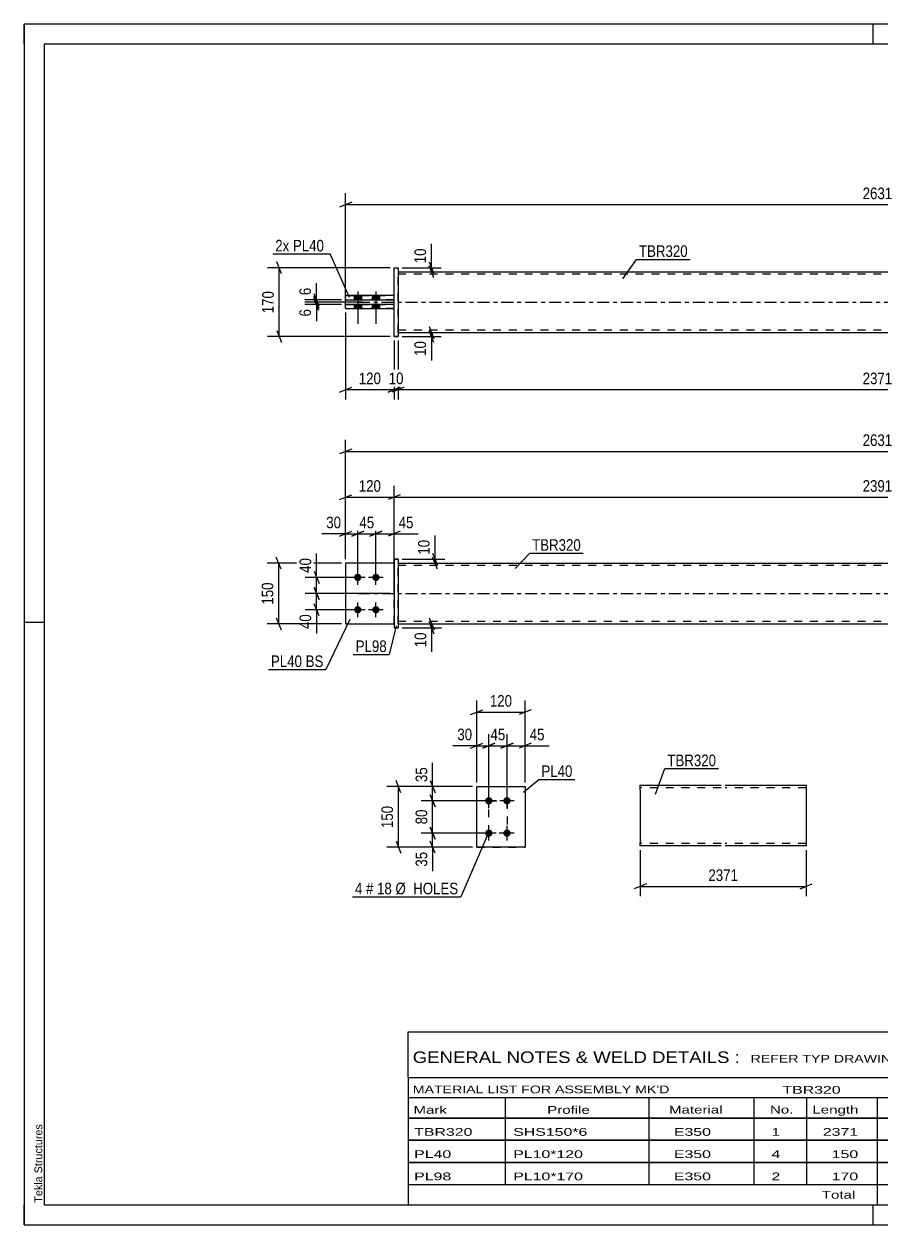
# Model space of a CAD drawing. Header units: millimetres. Extents: x 0 to 420, y 0 to 297.
# Drawn here: x 0 to 212, y 0 to 297 of the extents above; entities that cross this region are included whole.
import ezdxf

# ---------------------------------------------------------------- set-up
doc = ezdxf.new("R2010")
doc.units = ezdxf.units.MM
doc.linetypes.add('DXK_LINE_DOT2', pattern=[3.9198, 1.9599, -1.9599])
doc.linetypes.add('DXK_LINE_DOT3', pattern=[5.9187, 2.979, -0.9799, 0.9799, -0.9799])
doc.styles.add('Arial', font='ARIAL.TTF', dxfattribs={"height": 0.2})
doc.styles.add('Arial Narrow', font='ARIALN.TTF', dxfattribs={"height": 0.2})

# ---------------------------------------------------------------- blocks, each defined once
blk = doc.blocks.new('Unknown-580582459-1163')
at = {"color": 5, "linetype": 'Continuous'}
for p, q in [((420, 297), (0, 297)), ((0, 297), (0, 0)), ((0, 292), (0, 297)), ((210, 292), (210, 297)), ((415, 292), (5, 292)), ((5, 292), (5, 5)), ((5, 149), (0, 149)), ((0, 0), (0, 5)), ((5, 5), (415, 5)), ((210, 0), (210, 5)), ((0, 0), (420, 0))]:
    blk.add_line(p, q, dxfattribs=at)
at = {"color": 174, "linetype": 'Continuous', "style": 'Arial'}
blk.add_text('Tekla Structures', height=1.9102, rotation=90, dxfattribs=at).set_placement((4.5, 5.5))
blk = doc.blocks.new('Part-580582459-1804 - 1792')
at = {"color": 2, "linetype": 'Continuous'}
for p, q in [((91.54, 163.65), (79.54, 163.65)), ((79.54, 163.65), (79.54, 148.65)), ((79.54, 148.65), (91.54, 148.65))]:
    blk.add_line(p, q, dxfattribs=at)
at = {"color": 7, "linetype": 'DXK_LINE_DOT2'}
blk.add_line((91.54, 148.65), (91.54, 163.65), dxfattribs=at)
blk = doc.blocks.new('Part-580582459-1809 - 1792')
at = {"color": 7, "linetype": 'DXK_LINE_DOT2'}
for p, q in [((91.54, 163.65), (79.54, 163.65)), ((79.54, 163.65), (79.54, 148.65)), ((91.54, 148.65), (91.54, 163.65)), ((79.54, 148.65), (91.54, 148.65))]:
    blk.add_line(p, q, dxfattribs=at)
blk = doc.blocks.new('Part-580582459-1814 - 1792')
at = {"color": 2, "linetype": 'Continuous'}
for p, q in [((92.54, 164.65), (91.54, 164.65)), ((91.54, 164.65), (91.54, 147.65)), ((92.54, 164.65), (92.54, 164.65)), ((92.54, 164.65), (92.54, 147.65)), ((91.54, 147.65), (92.54, 147.65))]:
    blk.add_line(p, q, dxfattribs=at)
at = {"color": 7, "linetype": 'DXK_LINE_DOT2'}
for p, q in [((91.54, 164.65), (92.54, 164.65)), ((92.54, 147.65), (91.54, 147.65))]:
    blk.add_line(p, q, dxfattribs=at)
blk = doc.blocks.new('Part-580582459-1824 - 1792')
at = {"color": 2, "linetype": 'Continuous'}
for p, q in [((92.54, 163.65), (329.63, 163.65)), ((92.54, 148.65), (329.63, 148.65))]:
    blk.add_line(p, q, dxfattribs=at)
at = {"color": 7, "linetype": 'DXK_LINE_DOT2'}
for p, q in [((92.54, 148.65), (92.54, 163.65)), ((329.63, 148.65), (329.63, 163.65)), ((329.63, 163.05), (92.54, 163.05)), ((329.63, 149.25), (92.54, 149.25))]:
    blk.add_line(p, q, dxfattribs=at)
at = {"color": 7, "linetype": 'DXK_LINE_DOT3'}
blk.add_line((82.54, 156.15), (339.63, 156.15), dxfattribs=at)
blk = doc.blocks.new('Bolt-580582459-1831 - 1792')
at = {"linetype": 'Continuous'}
for points in [[(82.54, 159.25, -1), (82.54, 161.05, -1)], [(87.04, 159.25, -1), (87.04, 161.05, -1)], [(82.54, 151.25, -1), (82.54, 153.05, -1)], [(87.04, 151.25, -1), (87.04, 153.05, -1)]]:
    blk.add_hatch(color=1, dxfattribs=at).paths.add_polyline_path(points)
at = {"color": 1, "linetype": 'Continuous'}
for p, q in [((82.54, 158.35), (82.54, 161.95)), ((87.04, 158.35), (87.04, 161.95)), ((84.34, 160.15), (80.74, 160.15)), ((88.84, 160.15), (85.24, 160.15)), ((84.34, 152.15), (80.74, 152.15)), ((82.54, 150.35), (82.54, 153.95)), ((88.84, 152.15), (85.24, 152.15)), ((87.04, 150.35), (87.04, 153.95))]:
    blk.add_line(p, q, dxfattribs=at)
blk = doc.blocks.new('Part-580582459-2124 - 2115')
at = {"color": 2, "linetype": 'Continuous'}
for p, q in [((92.54, 235.71), (329.63, 235.71)), ((92.54, 220.71), (329.63, 220.71))]:
    blk.add_line(p, q, dxfattribs=at)
at = {"color": 7, "linetype": 'DXK_LINE_DOT2'}
for p, q in [((92.54, 220.71), (92.54, 235.71)), ((329.63, 235.11), (92.54, 235.11)), ((329.63, 235.71), (329.63, 220.71)), ((329.63, 221.31), (92.54, 221.31))]:
    blk.add_line(p, q, dxfattribs=at)
at = {"color": 7, "linetype": 'DXK_LINE_DOT3'}
blk.add_line((82.54, 228.21), (339.63, 228.21), dxfattribs=at)
blk = doc.blocks.new('Bolt-580582459-2118 - 2115')
at = {"linetype": 'Continuous'}
for points in [[(81.64, 228.83), (83.44, 228.83), (83.44, 229.83), (81.64, 229.83)], [(81.64, 228.83), (83.44, 228.83), (83.44, 229.83), (81.64, 229.83)], [(86.14, 228.83), (87.94, 228.83), (87.94, 229.83), (86.14, 229.83)], [(86.14, 228.83), (87.94, 228.83), (87.94, 229.83), (86.14, 229.83)], [(81.64, 226.62), (83.44, 226.62), (83.44, 227.62), (81.64, 227.62)], [(81.64, 226.62), (83.44, 226.62), (83.44, 227.62), (81.64, 227.62)], [(86.14, 226.62), (87.94, 226.62), (87.94, 227.62), (86.14, 227.62)], [(86.14, 226.62), (87.94, 226.62), (87.94, 227.62), (86.14, 227.62)]]:
    blk.add_hatch(color=1, dxfattribs=at).paths.add_polyline_path(points)
at = {"color": 1, "linetype": 'Continuous'}
for p, q in [((81.64, 229.83), (81.64, 228.83)), ((81.64, 229.83), (81.64, 228.83)), ((82.54, 230.83), (82.54, 222.83)), ((82.54, 230.83), (82.54, 222.83)), ((83.44, 229.83), (83.44, 228.83)), ((83.44, 229.83), (83.44, 228.83)), ((86.14, 229.83), (86.14, 228.83)), ((86.14, 229.83), (86.14, 228.83)), ((87.04, 230.83), (87.04, 222.83)), ((87.04, 230.83), (87.04, 222.83)), ((87.94, 229.83), (87.94, 228.83)), ((87.94, 229.83), (87.94, 228.83)), ((81.64, 227.62), (81.64, 226.62)), ((81.64, 227.62), (81.64, 226.62)), ((83.44, 227.62), (83.44, 226.62)), ((83.44, 227.62), (83.44, 226.62)), ((86.14, 227.62), (86.14, 226.62)), ((86.14, 227.62), (86.14, 226.62)), ((87.94, 227.62), (87.94, 226.62)), ((87.94, 227.62), (87.94, 226.62))]:
    blk.add_line(p, q, dxfattribs=at)
blk = doc.blocks.new('Part-580582459-2135 - 2115')
at = {"color": 2, "linetype": 'Continuous'}
for p, q in [((91.54, 229.83), (79.54, 229.83)), ((79.54, 228.83), (79.54, 229.83)), ((79.54, 228.83), (91.54, 228.83)), ((79.54, 228.83), (79.54, 228.83))]:
    blk.add_line(p, q, dxfattribs=at)
at = {"color": 7, "linetype": 'DXK_LINE_DOT2'}
for p, q in [((79.54, 229.83), (91.54, 229.83)), ((91.54, 228.83), (79.54, 228.83)), ((91.54, 228.83), (91.54, 229.83))]:
    blk.add_line(p, q, dxfattribs=at)
blk = doc.blocks.new('Part-580582459-2130 - 2115')
at = {"color": 2, "linetype": 'Continuous'}
for p, q in [((91.54, 227.62), (79.54, 227.62)), ((79.54, 226.62), (79.54, 227.62)), ((79.54, 226.62), (91.54, 226.62)), ((79.54, 226.62), (79.54, 226.62))]:
    blk.add_line(p, q, dxfattribs=at)
at = {"color": 7, "linetype": 'DXK_LINE_DOT2'}
for p, q in [((79.54, 227.62), (91.54, 227.62)), ((91.54, 226.62), (79.54, 226.62)), ((91.54, 226.62), (91.54, 227.62))]:
    blk.add_line(p, q, dxfattribs=at)
blk = doc.blocks.new('Part-580582459-2136 - 2115')
at = {"color": 2, "linetype": 'Continuous'}
for p, q in [((91.54, 236.71), (92.54, 236.71)), ((91.54, 219.71), (91.54, 236.71)), ((92.54, 236.71), (92.54, 236.71)), ((92.54, 236.71), (92.54, 219.71)), ((92.54, 219.71), (91.54, 219.71)), ((91.54, 219.71), (91.54, 219.71))]:
    blk.add_line(p, q, dxfattribs=at)
at = {"color": 7, "linetype": 'DXK_LINE_DOT2'}
for p, q in [((91.54, 236.71), (92.54, 236.71)), ((91.54, 219.71), (92.54, 219.71)), ((91.54, 219.71), (91.54, 219.71))]:
    blk.add_line(p, q, dxfattribs=at)
blk = doc.blocks.new('Bolt-580582459-1445 - 1411')
at = {"linetype": 'Continuous'}
for points in [[(114.96, 104.01), (114.77, 104.03), (114.59, 104.08), (114.43, 104.18), (114.29, 104.3), (114.18, 104.46), (114.1, 104.63), (114.06, 104.81), (114.06, 105), (114.1, 105.18), (114.18, 105.36), (114.29, 105.51), (114.43, 105.63), (114.59, 105.73), (114.77, 105.79), (114.96, 105.81), (115.15, 105.79), (115.33, 105.73), (115.49, 105.63), (115.63, 105.51), (115.74, 105.36), (115.82, 105.18), (115.85, 105), (115.85, 104.81), (115.82, 104.63), (115.74, 104.46), (115.63, 104.3), (115.49, 104.18), (115.33, 104.08), (115.15, 104.03)], [(119.46, 104.01), (119.27, 104.03), (119.09, 104.08), (118.93, 104.18), (118.79, 104.3), (118.68, 104.46), (118.6, 104.63), (118.56, 104.81), (118.56, 105), (118.6, 105.18), (118.68, 105.36), (118.79, 105.51), (118.93, 105.63), (119.09, 105.73), (119.27, 105.79), (119.46, 105.81), (119.65, 105.79), (119.83, 105.73), (119.99, 105.63), (120.13, 105.51), (120.24, 105.36), (120.32, 105.18), (120.35, 105), (120.35, 104.81), (120.32, 104.63), (120.24, 104.46), (120.13, 104.3), (119.99, 104.18), (119.83, 104.08), (119.65, 104.03)], [(114.96, 96.01), (114.77, 96.03), (114.59, 96.08), (114.43, 96.18), (114.29, 96.3), (114.18, 96.46), (114.1, 96.63), (114.06, 96.81), (114.06, 97), (114.1, 97.18), (114.18, 97.36), (114.29, 97.51), (114.43, 97.63), (114.59, 97.73), (114.77, 97.79), (114.96, 97.81), (115.15, 97.79), (115.33, 97.73), (115.49, 97.63), (115.63, 97.51), (115.74, 97.36), (115.82, 97.18), (115.85, 97), (115.85, 96.81), (115.82, 96.63), (115.74, 96.46), (115.63, 96.3), (115.49, 96.18), (115.33, 96.08), (115.15, 96.03)], [(119.46, 96.01), (119.27, 96.03), (119.09, 96.08), (118.93, 96.18), (118.79, 96.3), (118.68, 96.46), (118.6, 96.63), (118.56, 96.81), (118.56, 97), (118.6, 97.18), (118.68, 97.36), (118.79, 97.51), (118.93, 97.63), (119.09, 97.73), (119.27, 97.79), (119.46, 97.81), (119.65, 97.79), (119.83, 97.73), (119.99, 97.63), (120.13, 97.51), (120.24, 97.36), (120.32, 97.18), (120.35, 97), (120.35, 96.81), (120.32, 96.63), (120.24, 96.46), (120.13, 96.3), (119.99, 96.18), (119.83, 96.08), (119.65, 96.03)]]:
    blk.add_hatch(color=1, dxfattribs=at).paths.add_polyline_path(points)
at = {"color": 1, "linetype": 'Continuous'}
for p, q in [((116.76, 104.91), (113.16, 104.91)), ((114.96, 103.11), (114.96, 106.71)), ((121.26, 104.91), (117.66, 104.91)), ((119.46, 103.11), (119.46, 106.71)), ((114.96, 95.11), (114.96, 98.71)), ((119.46, 95.11), (119.46, 98.71)), ((116.76, 96.91), (113.16, 96.91)), ((121.26, 96.91), (117.66, 96.91))]:
    blk.add_line(p, q, dxfattribs=at)
blk = doc.blocks.new('Part-580582459-1460 - 1411')
at = {"color": 2, "linetype": 'Continuous'}
for p, q in [((111.96, 108.41), (123.96, 108.41)), ((111.96, 93.41), (111.96, 108.41)), ((123.96, 108.41), (123.96, 108.41)), ((123.96, 108.41), (123.96, 93.41)), ((123.96, 93.41), (111.96, 93.41)), ((111.96, 93.41), (111.96, 93.41))]:
    blk.add_line(p, q, dxfattribs=at)
at = {"color": 7, "linetype": 'DXK_LINE_DOT2'}
for p, q in [((111.96, 108.41), (123.96, 108.41)), ((111.96, 93.41), (123.96, 93.41)), ((111.96, 93.41), (111.96, 93.41))]:
    blk.add_line(p, q, dxfattribs=at)
blk = doc.blocks.new('Part-580582459-1274 - 1255')
at = {"color": 2, "linetype": 'Continuous'}
for p, q in [((152.43, 107.53), (152.43, 108.73)), ((152.43, 108.73), (172.43, 108.73)), ((152.43, 107.53), (152.43, 94.47)), ((173.43, 108.73), (193.43, 108.73)), ((193.43, 108.73), (193.43, 108.64)), ((193.43, 108.64), (193.43, 107.53)), ((193.43, 107.53), (193.43, 93.73)), ((152.43, 93.82), (152.43, 94.47)), ((152.43, 93.73), (152.43, 93.82)), ((172.43, 93.73), (152.43, 93.73)), ((193.43, 93.73), (173.43, 93.73))]:
    blk.add_line(p, q, dxfattribs=at)
at = {"color": 7, "linetype": 'DXK_LINE_DOT2'}
for p, q in [((172.43, 108.13), (152.43, 108.13)), ((193.43, 108.13), (173.43, 108.13)), ((193.43, 108.38), (193.43, 107.53)), ((152.43, 94.47), (152.43, 94.08)), ((152.43, 94.33), (152.43, 94.38)), ((172.43, 94.33), (152.43, 94.33)), ((193.43, 94.33), (173.43, 94.33)), ((193.43, 94.38), (193.43, 94.47)), ((193.43, 94.33), (193.43, 94.38)), ((193.43, 94.33), (193.43, 94.38))]:
    blk.add_line(p, q, dxfattribs=at)
blk = doc.blocks.new('Rectangle-580582459-1569 - 1411')
at = {"color": 1, "linetype": 'DXK_LINE_DOT2'}
blk.add_lwpolyline([(114.96, 104.91), (119.46, 104.91), (119.46, 96.91), (114.96, 96.91), (114.96, 104.91)], close=True, dxfattribs=at)
blk = doc.blocks.new('StraightDimension-580582459-2011 - 1792')
at = {"color": 7, "linetype": 'Continuous'}
for p, q in [((87.04, 161.15), (87.04, 173.8)), ((91.54, 164.65), (91.54, 173.8)), ((85.54, 170.35), (88.54, 171.55)), ((87.04, 170.95), (91.54, 170.95)), ((93.04, 171.55), (90.04, 170.35))]:
    blk.add_line(p, q, dxfattribs=at)
at = {"color": 0}
blk.add_wipeout([(96.92, 171.7), (96.92, 175.9), (92.07, 175.9), (92.07, 171.7)], dxfattribs=at)
at = {"color": 7, "linetype": 'Continuous'}
blk.add_line((91.54, 170.95), (97.45, 170.95), dxfattribs=at)
blk.add_line((91.54, 170.95), (97.45, 170.95), dxfattribs=at)
at = {"color": 3, "style": 'Arial Narrow'}
blk.add_text('45', height=2.863, dxfattribs=at).set_placement((92.67, 172.3))
blk = doc.blocks.new('StraightDimension-580582459-1893 - 1792')
at = {"color": 7, "linetype": 'Continuous'}
for p, q in [((79.54, 164.65), (79.54, 194.15)), ((342.63, 164.65), (342.63, 194.15)), ((81.04, 191.9), (78.04, 190.7)), ((79.54, 191.3), (342.63, 191.3)), ((341.13, 190.7), (344.13, 191.9))]:
    blk.add_line(p, q, dxfattribs=at)
at = {"color": 0}
blk.add_wipeout([(215.34, 192.05), (215.34, 196.25), (206.83, 196.25), (206.83, 192.05)], dxfattribs=at)
at = {"color": 3, "style": 'Arial Narrow'}
blk.add_text('2631', height=2.863, dxfattribs=at).set_placement((207.43, 192.65))
blk = doc.blocks.new('StraightDimension-580582459-2057 - 1792')
at = {"color": 7, "linetype": 'Continuous'}
for p, q in [((71.77, 157.65), (72.97, 154.65)), ((90.54, 156.15), (69.52, 156.15)), ((72.37, 152.15), (72.37, 156.15)), ((81.54, 152.15), (69.52, 152.15)), ((72.97, 150.65), (71.77, 153.65))]:
    blk.add_line(p, q, dxfattribs=at)
at = {"color": 0}
blk.add_wipeout([(71.62, 151.62), (67.42, 151.62), (67.42, 146.77), (71.62, 146.77)], dxfattribs=at)
at = {"color": 7, "linetype": 'Continuous'}
blk.add_line((72.37, 152.15), (72.37, 146.24), dxfattribs=at)
blk.add_line((72.37, 152.15), (72.37, 146.24), dxfattribs=at)
at = {"color": 3, "style": 'Arial Narrow'}
blk.add_text('40', height=2.863, rotation=90.0002, dxfattribs=at).set_placement((71.02, 147.37))
blk = doc.blocks.new('StraightDimension-580582459-2028 - 1792')
at = {"color": 7, "linetype": 'Continuous'}
for p, q in [((78.54, 163.65), (60.15, 163.65)), ((63.6, 162.15), (62.4, 165.15)), ((63, 148.65), (63, 163.65)), ((78.54, 148.65), (60.15, 148.65)), ((62.4, 150.15), (63.6, 147.15))]:
    blk.add_line(p, q, dxfattribs=at)
at = {"color": 0}
blk.add_wipeout([(62.25, 159.49), (58.05, 159.49), (58.05, 152.81), (62.25, 152.81)], dxfattribs=at)
at = {"color": 3, "style": 'Arial Narrow'}
blk.add_text('150', height=2.863, rotation=90.0002, dxfattribs=at).set_placement((61.65, 153.41))
blk = doc.blocks.new('StraightDimension-580582459-1966 - 1792')
at = {"color": 7, "linetype": 'Continuous'}
for p, q in [((79.54, 164.65), (79.54, 182.83)), ((91.54, 157.15), (91.54, 182.83)), ((78.04, 179.38), (81.04, 180.58)), ((79.54, 179.98), (91.54, 179.98)), ((93.04, 180.58), (90.04, 179.38))]:
    blk.add_line(p, q, dxfattribs=at)
at = {"color": 0}
blk.add_wipeout([(88.88, 180.73), (88.88, 184.93), (82.2, 184.93), (82.2, 180.73)], dxfattribs=at)
at = {"color": 3, "style": 'Arial Narrow'}
blk.add_text('120', height=2.863, dxfattribs=at).set_placement((82.8, 181.33))
blk = doc.blocks.new('StraightDimension-580582459-1838 - 1792')
at = {"color": 7, "linetype": 'Continuous'}
for p, q in [((93.54, 164.65), (104.07, 164.65)), ((93.54, 163.65), (104.07, 163.65)), ((101.07, 166.15), (102.27, 163.15)), ((102.27, 162.15), (101.07, 165.15)), ((101.67, 163.65), (101.67, 164.65))]:
    blk.add_line(p, q, dxfattribs=at)
at = {"color": 0}
blk.add_wipeout([(100.92, 170.03), (96.72, 170.03), (96.72, 165.17), (100.92, 165.17)], dxfattribs=at)
at = {"color": 7, "linetype": 'Continuous'}
blk.add_line((101.67, 164.65), (101.67, 170.55), dxfattribs=at)
blk.add_line((101.67, 164.65), (101.67, 170.55), dxfattribs=at)
at = {"color": 3, "style": 'Arial Narrow'}
blk.add_text('10', height=2.863, rotation=90.0002, dxfattribs=at).set_placement((100.32, 165.77))
blk = doc.blocks.new('StraightDimension-580582459-1951 - 1792')
at = {"color": 7, "linetype": 'Continuous'}
for p, q in [((91.54, 157.15), (91.54, 182.83)), ((330.63, 164.65), (330.63, 182.83)), ((93.04, 180.58), (90.04, 179.38)), ((91.54, 179.98), (330.63, 179.98)), ((329.13, 179.38), (332.13, 180.58))]:
    blk.add_line(p, q, dxfattribs=at)
at = {"color": 0}
blk.add_wipeout([(215.34, 180.73), (215.34, 184.93), (206.83, 184.93), (206.83, 180.73)], dxfattribs=at)
at = {"color": 3, "style": 'Arial Narrow'}
blk.add_text('2391', height=2.863, dxfattribs=at).set_placement((207.43, 181.33))
blk = doc.blocks.new('StraightDimension-580582459-1982 - 1792')
at = {"color": 7, "linetype": 'Continuous'}
for p, q in [((79.54, 164.65), (79.54, 173.8)), ((82.54, 161.15), (82.54, 173.8)), ((78.04, 170.35), (81.04, 171.55)), ((79.54, 170.95), (82.54, 170.95)), ((84.04, 171.55), (81.04, 170.35))]:
    blk.add_line(p, q, dxfattribs=at)
at = {"color": 0}
blk.add_wipeout([(79.02, 171.7), (79.02, 175.9), (74.16, 175.9), (74.16, 171.7)], dxfattribs=at)
at = {"color": 7, "linetype": 'Continuous'}
blk.add_line((79.54, 170.95), (73.64, 170.95), dxfattribs=at)
blk.add_line((79.54, 170.95), (73.64, 170.95), dxfattribs=at)
at = {"color": 3, "style": 'Arial Narrow'}
blk.add_text('30', height=2.863, dxfattribs=at).set_placement((74.76, 172.3))
blk = doc.blocks.new('StraightDimension-580582459-1998 - 1792')
at = {"color": 7, "linetype": 'Continuous'}
for p, q in [((82.54, 161.15), (82.54, 173.8)), ((87.04, 161.15), (87.04, 173.8)), ((81.04, 170.35), (84.04, 171.55)), ((82.54, 170.95), (87.04, 170.95)), ((88.54, 171.55), (85.54, 170.35))]:
    blk.add_line(p, q, dxfattribs=at)
at = {"color": 0}
blk.add_wipeout([(87.22, 171.7), (87.22, 175.9), (82.36, 175.9), (82.36, 171.7)], dxfattribs=at)
at = {"color": 3, "style": 'Arial Narrow'}
blk.add_text('45', height=2.863, dxfattribs=at).set_placement((82.96, 172.3))
blk = doc.blocks.new('StraightDimension-580582459-2048 - 1792')
at = {"color": 7, "linetype": 'Continuous'}
for p, q in [((71.77, 161.65), (72.97, 158.65)), ((81.54, 160.15), (69.52, 160.15)), ((72.97, 154.65), (71.77, 157.65)), ((72.37, 156.15), (72.37, 160.15)), ((90.54, 156.15), (69.52, 156.15))]:
    blk.add_line(p, q, dxfattribs=at)
at = {"color": 0}
blk.add_wipeout([(71.62, 165.53), (67.42, 165.53), (67.42, 160.67), (71.62, 160.67)], dxfattribs=at)
at = {"color": 7, "linetype": 'Continuous'}
blk.add_line((72.37, 160.15), (72.37, 166.05), dxfattribs=at)
blk.add_line((72.37, 160.15), (72.37, 166.05), dxfattribs=at)
at = {"color": 3, "style": 'Arial Narrow'}
blk.add_text('40', height=2.863, rotation=90.0002, dxfattribs=at).set_placement((71.02, 161.27))
blk = doc.blocks.new('StraightDimension-580582459-2067 - 1792')
at = {"color": 7, "linetype": 'Continuous'}
for p, q in [((93.54, 148.65), (103.22, 148.65)), ((100.22, 150.15), (101.42, 147.15)), ((101.42, 146.15), (100.22, 149.15)), ((100.82, 147.65), (100.82, 148.65)), ((93.54, 147.65), (103.22, 147.65))]:
    blk.add_line(p, q, dxfattribs=at)
at = {"color": 0}
blk.add_wipeout([(100.07, 147.12), (95.87, 147.12), (95.87, 142.27), (100.07, 142.27)], dxfattribs=at)
at = {"color": 7, "linetype": 'Continuous'}
blk.add_line((100.82, 147.65), (100.82, 141.74), dxfattribs=at)
blk.add_line((100.82, 147.65), (100.82, 141.74), dxfattribs=at)
at = {"color": 3, "style": 'Arial Narrow'}
blk.add_text('10', height=2.863, rotation=90.0002, dxfattribs=at).set_placement((99.47, 142.87))
blk = doc.blocks.new('StraightDimension-580582459-2182 - 2115')
at = {"color": 7, "linetype": 'Continuous'}
for p, q in [((92.54, 218.71), (92.54, 204.18)), ((329.63, 218.71), (329.63, 204.18)), ((94.04, 207.18), (91.04, 205.98)), ((92.54, 206.58), (329.63, 206.58)), ((328.13, 205.98), (331.13, 207.18))]:
    blk.add_line(p, q, dxfattribs=at)
at = {"color": 0}
blk.add_wipeout([(215.34, 207.33), (215.34, 211.53), (206.83, 211.53), (206.83, 207.33)], dxfattribs=at)
at = {"color": 3, "style": 'Arial Narrow'}
blk.add_text('2371', height=2.863, dxfattribs=at).set_placement((207.43, 207.93))
blk = doc.blocks.new('StraightDimension-580582459-2199 - 2115')
at = {"color": 7, "linetype": 'Continuous'}
for p, q in [((79.54, 225.62), (79.54, 204.18)), ((91.54, 218.71), (91.54, 204.18)), ((78.04, 205.98), (81.04, 207.18)), ((79.54, 206.58), (91.54, 206.58)), ((93.04, 207.18), (90.04, 205.98))]:
    blk.add_line(p, q, dxfattribs=at)
at = {"color": 0}
blk.add_wipeout([(88.88, 207.33), (88.88, 211.53), (82.2, 211.53), (82.2, 207.33)], dxfattribs=at)
at = {"color": 3, "style": 'Arial Narrow'}
blk.add_text('120', height=2.863, dxfattribs=at).set_placement((82.8, 207.93))
blk = doc.blocks.new('StraightDimension-580582459-2148 - 2115')
at = {"color": 7, "linetype": 'Continuous'}
for p, q in [((93.54, 220.71), (103.18, 220.71)), ((100.18, 222.21), (101.38, 219.21)), ((101.38, 218.21), (100.18, 221.21)), ((100.78, 219.71), (100.78, 220.71)), ((93.54, 219.71), (103.18, 219.71))]:
    blk.add_line(p, q, dxfattribs=at)
at = {"color": 0}
blk.add_wipeout([(100.03, 219.19), (95.83, 219.19), (95.83, 214.33), (100.03, 214.33)], dxfattribs=at)
at = {"color": 7, "linetype": 'Continuous'}
blk.add_line((100.78, 219.71), (100.78, 213.81), dxfattribs=at)
blk.add_line((100.78, 219.71), (100.78, 213.81), dxfattribs=at)
at = {"color": 3, "style": 'Arial Narrow'}
blk.add_text('10', height=2.863, rotation=90.0002, dxfattribs=at).set_placement((99.43, 214.93))
blk = doc.blocks.new('StraightDimension-580582459-2158 - 2115')
at = {"color": 7, "linetype": 'Continuous'}
for p, q in [((63.71, 235.21), (62.51, 238.21)), ((90.54, 236.71), (60.26, 236.71)), ((63.11, 219.71), (63.11, 236.71)), ((62.51, 221.21), (63.71, 218.21)), ((90.54, 219.71), (60.26, 219.71))]:
    blk.add_line(p, q, dxfattribs=at)
at = {"color": 0}
blk.add_wipeout([(62.36, 231.55), (58.16, 231.55), (58.16, 224.87), (62.36, 224.87)], dxfattribs=at)
at = {"color": 3, "style": 'Arial Narrow'}
blk.add_text('170', height=2.863, rotation=90.0002, dxfattribs=at).set_placement((61.76, 225.47))
blk = doc.blocks.new('StraightDimension-580582459-2171 - 2115')
at = {"color": 7, "linetype": 'Continuous'}
for p, q in [((81.04, 252.94), (78.04, 251.74)), ((79.54, 227.62), (79.54, 255.19)), ((341.13, 251.74), (344.13, 252.94)), ((342.63, 227.61), (342.63, 255.19)), ((79.54, 252.34), (342.63, 252.34))]:
    blk.add_line(p, q, dxfattribs=at)
at = {"color": 0}
blk.add_wipeout([(215.34, 253.09), (215.34, 257.29), (206.83, 257.29), (206.83, 253.09)], dxfattribs=at)
at = {"color": 3, "style": 'Arial Narrow'}
blk.add_text('2631', height=2.863, dxfattribs=at).set_placement((207.43, 253.69))
blk = doc.blocks.new('StraightDimension-580582459-2190 - 2115')
at = {"color": 7, "linetype": 'Continuous'}
for p, q in [((91.54, 218.71), (91.54, 204.18)), ((92.54, 218.71), (92.54, 204.18)), ((90.04, 205.98), (93.04, 207.18)), ((94.04, 207.18), (91.04, 205.98)), ((91.54, 206.58), (92.54, 206.58))]:
    blk.add_line(p, q, dxfattribs=at)
at = {"color": 0}
blk.add_wipeout([(94.47, 207.33), (94.47, 211.53), (89.61, 211.53), (89.61, 207.33)], dxfattribs=at)
at = {"color": 3, "style": 'Arial Narrow'}
blk.add_text('10', height=2.863, dxfattribs=at).set_placement((90.21, 207.93))
blk = doc.blocks.new('StraightDimension-580582459-2239 - 2115')
at = {"color": 7, "linetype": 'Continuous'}
for p, q in [((100.18, 238.21), (101.38, 235.21)), ((93.54, 236.71), (103.18, 236.71)), ((93.54, 235.71), (103.18, 235.71)), ((101.38, 234.21), (100.18, 237.21)), ((100.78, 235.71), (100.78, 236.71))]:
    blk.add_line(p, q, dxfattribs=at)
at = {"color": 0}
blk.add_wipeout([(100.03, 242.09), (95.83, 242.09), (95.83, 237.24), (100.03, 237.24)], dxfattribs=at)
at = {"color": 7, "linetype": 'Continuous'}
blk.add_line((100.78, 236.71), (100.78, 242.62), dxfattribs=at)
blk.add_line((100.78, 236.71), (100.78, 242.62), dxfattribs=at)
at = {"color": 3, "style": 'Arial Narrow'}
blk.add_text('10', height=2.863, rotation=90.0002, dxfattribs=at).set_placement((99.43, 237.84))
blk = doc.blocks.new('StraightDimension-580582459-2279 - 2115')
at = {"color": 7, "linetype": 'Continuous'}
for p, q in [((71.72, 229.73), (72.92, 226.73)), ((72.92, 226.12), (71.72, 229.12)), ((83.79, 228.23), (69.47, 228.23)), ((78.54, 227.62), (69.47, 227.62)), ((72.32, 227.62), (72.32, 228.23))]:
    blk.add_line(p, q, dxfattribs=at)
at = {"color": 0}
blk.add_wipeout([(71.57, 227.1), (67.37, 227.1), (67.37, 224.07), (71.57, 224.07)], dxfattribs=at)
at = {"color": 7, "linetype": 'Continuous'}
blk.add_line((72.32, 227.62), (72.32, 223.55), dxfattribs=at)
blk.add_line((72.32, 227.62), (72.32, 223.55), dxfattribs=at)
at = {"color": 3, "style": 'Arial Narrow'}
blk.add_text('6', height=2.86, rotation=90.0002, dxfattribs=at).set_placement((70.97, 224.67))
blk = doc.blocks.new('StraightDimension-580582459-2289 - 2115')
at = {"color": 7, "linetype": 'Continuous'}
for p, q in [((78.54, 228.83), (69.47, 228.83)), ((71.72, 230.33), (72.92, 227.33)), ((72.92, 226.73), (71.72, 229.73)), ((72.32, 228.23), (72.32, 228.83)), ((83.79, 228.23), (69.47, 228.23))]:
    blk.add_line(p, q, dxfattribs=at)
at = {"color": 0}
blk.add_wipeout([(71.57, 232.38), (67.37, 232.38), (67.37, 229.35), (71.57, 229.35)], dxfattribs=at)
at = {"color": 7, "linetype": 'Continuous'}
blk.add_line((72.32, 228.83), (72.32, 232.91), dxfattribs=at)
blk.add_line((72.32, 228.83), (72.32, 232.91), dxfattribs=at)
at = {"color": 3, "style": 'Arial Narrow'}
blk.add_text('6', height=2.86, rotation=90.0002, dxfattribs=at).set_placement((70.97, 229.95))
blk = doc.blocks.new('StraightDimension-580582459-1556 - 1411')
at = {"color": 7, "linetype": 'Continuous'}
for p, q in [((100.47, 98.41), (101.67, 95.41)), ((113.96, 96.91), (98.22, 96.91)), ((101.07, 93.41), (101.07, 96.91)), ((110.96, 93.41), (98.22, 93.41)), ((101.67, 91.91), (100.47, 94.91))]:
    blk.add_line(p, q, dxfattribs=at)
at = {"color": 0}
blk.add_wipeout([(100.32, 92.88), (96.12, 92.88), (96.12, 88.02), (100.32, 88.02)], dxfattribs=at)
at = {"color": 7, "linetype": 'Continuous'}
blk.add_line((101.07, 93.41), (101.07, 87.5), dxfattribs=at)
blk.add_line((101.07, 93.41), (101.07, 87.5), dxfattribs=at)
at = {"color": 3, "style": 'Arial Narrow'}
blk.add_text('35', height=2.863, rotation=90.0002, dxfattribs=at).set_placement((99.72, 88.62))
blk = doc.blocks.new('StraightDimension-580582459-1492 - 1411')
at = {"color": 7, "linetype": 'Continuous'}
for p, q in [((113.46, 117.93), (116.46, 119.13)), ((114.96, 105.91), (114.96, 121.38)), ((120.96, 119.13), (117.96, 117.93)), ((119.46, 105.91), (119.46, 121.38)), ((114.96, 118.53), (119.46, 118.53))]:
    blk.add_line(p, q, dxfattribs=at)
at = {"color": 0}
blk.add_wipeout([(119.64, 119.28), (119.64, 123.48), (114.78, 123.48), (114.78, 119.28)], dxfattribs=at)
at = {"color": 3, "style": 'Arial Narrow'}
blk.add_text('45', height=2.863, dxfattribs=at).set_placement((115.38, 119.88))
blk = doc.blocks.new('StraightDimension-580582459-1462 - 1411')
at = {"color": 7, "linetype": 'Continuous'}
for p, q in [((111.96, 109.41), (111.96, 129.68)), ((123.96, 109.41), (123.96, 129.68)), ((110.46, 126.23), (113.46, 127.43)), ((111.96, 126.83), (123.96, 126.83)), ((125.46, 127.43), (122.46, 126.23))]:
    blk.add_line(p, q, dxfattribs=at)
at = {"color": 0}
blk.add_wipeout([(121.3, 127.58), (121.3, 131.78), (114.62, 131.78), (114.62, 127.58)], dxfattribs=at)
at = {"color": 3, "style": 'Arial Narrow'}
blk.add_text('120', height=2.863, dxfattribs=at).set_placement((115.22, 128.18))
blk = doc.blocks.new('StraightDimension-580582459-1479 - 1411')
at = {"color": 7, "linetype": 'Continuous'}
for p, q in [((117.96, 117.93), (120.96, 119.13)), ((119.46, 105.91), (119.46, 121.38)), ((125.46, 119.13), (122.46, 117.93)), ((123.96, 109.41), (123.96, 121.38)), ((119.46, 118.53), (123.96, 118.53))]:
    blk.add_line(p, q, dxfattribs=at)
at = {"color": 0}
blk.add_wipeout([(129.34, 119.28), (129.34, 123.48), (124.48, 123.48), (124.48, 119.28)], dxfattribs=at)
at = {"color": 7, "linetype": 'Continuous'}
blk.add_line((123.96, 118.53), (129.87, 118.53), dxfattribs=at)
blk.add_line((123.96, 118.53), (129.87, 118.53), dxfattribs=at)
at = {"color": 3, "style": 'Arial Narrow'}
blk.add_text('45', height=2.863, dxfattribs=at).set_placement((125.08, 119.88))
blk = doc.blocks.new('StraightDimension-580582459-1502 - 1411')
at = {"color": 7, "linetype": 'Continuous'}
for p, q in [((110.46, 117.93), (113.46, 119.13)), ((111.96, 109.41), (111.96, 121.38)), ((116.46, 119.13), (113.46, 117.93)), ((114.96, 105.91), (114.96, 121.38)), ((111.96, 118.53), (114.96, 118.53))]:
    blk.add_line(p, q, dxfattribs=at)
at = {"color": 0}
blk.add_wipeout([(111.43, 119.28), (111.43, 123.48), (106.58, 123.48), (106.58, 119.28)], dxfattribs=at)
at = {"color": 7, "linetype": 'Continuous'}
blk.add_line((111.96, 118.53), (106.05, 118.53), dxfattribs=at)
blk.add_line((111.96, 118.53), (106.05, 118.53), dxfattribs=at)
at = {"color": 3, "style": 'Arial Narrow'}
blk.add_text('30', height=2.863, dxfattribs=at).set_placement((107.18, 119.88))
blk = doc.blocks.new('StraightDimension-580582459-1516 - 1411')
at = {"color": 7, "linetype": 'Continuous'}
for p, q in [((93.21, 106.91), (92.01, 109.91)), ((110.96, 108.41), (89.76, 108.41)), ((92.61, 93.41), (92.61, 108.41)), ((110.96, 93.41), (89.76, 93.41)), ((92.01, 94.91), (93.21, 91.91))]:
    blk.add_line(p, q, dxfattribs=at)
at = {"color": 0}
blk.add_wipeout([(91.86, 104.25), (87.66, 104.25), (87.66, 97.56), (91.86, 97.56)], dxfattribs=at)
at = {"color": 3, "style": 'Arial Narrow'}
blk.add_text('150', height=2.863, rotation=90.0002, dxfattribs=at).set_placement((91.26, 98.16))
blk = doc.blocks.new('StraightDimension-580582459-1533 - 1411')
at = {"color": 7, "linetype": 'Continuous'}
for p, q in [((100.47, 109.91), (101.67, 106.91)), ((110.96, 108.41), (98.22, 108.41)), ((101.07, 104.91), (101.07, 108.41)), ((113.96, 104.91), (98.22, 104.91)), ((101.67, 103.41), (100.47, 106.41))]:
    blk.add_line(p, q, dxfattribs=at)
at = {"color": 0}
blk.add_wipeout([(100.32, 113.79), (96.12, 113.79), (96.12, 108.93), (100.32, 108.93)], dxfattribs=at)
at = {"color": 7, "linetype": 'Continuous'}
blk.add_line((101.07, 108.41), (101.07, 114.31), dxfattribs=at)
blk.add_line((101.07, 108.41), (101.07, 114.31), dxfattribs=at)
at = {"color": 3, "style": 'Arial Narrow'}
blk.add_text('35', height=2.863, rotation=90.0002, dxfattribs=at).set_placement((99.72, 109.53))
blk = doc.blocks.new('StraightDimension-580582459-1546 - 1411')
at = {"color": 7, "linetype": 'Continuous'}
for p, q in [((113.96, 104.91), (98.22, 104.91)), ((100.47, 106.41), (101.67, 103.41)), ((101.07, 96.91), (101.07, 104.91)), ((101.67, 95.41), (100.47, 98.41)), ((113.96, 96.91), (98.22, 96.91))]:
    blk.add_line(p, q, dxfattribs=at)
at = {"color": 0}
blk.add_wipeout([(100.32, 103.33), (96.12, 103.33), (96.12, 98.48), (100.32, 98.48)], dxfattribs=at)
at = {"color": 3, "style": 'Arial Narrow'}
blk.add_text('80', height=2.863, rotation=90.0002, dxfattribs=at).set_placement((99.72, 99.08))
blk = doc.blocks.new('StraightDimension-580582459-1354 - 1255')
at = {"color": 7, "linetype": 'Continuous'}
for p, q in [((152.43, 92.73), (152.43, 81.33)), ((193.43, 92.73), (193.43, 81.33)), ((153.93, 84.33), (150.93, 83.13)), ((152.43, 83.73), (193.43, 83.73)), ((191.93, 83.13), (194.93, 84.33))]:
    blk.add_line(p, q, dxfattribs=at)
at = {"color": 0}
blk.add_wipeout([(177.19, 84.48), (177.19, 88.68), (168.67, 88.68), (168.67, 84.48)], dxfattribs=at)
at = {"color": 3, "style": 'Arial Narrow'}
blk.add_text('2371', height=2.863, dxfattribs=at).set_placement((169.27, 85.08))
blk = doc.blocks.new('Unknown-580582459-3696')
at = {"color": 7, "linetype": 'Continuous'}
for p, q in [((95, 47.75), (255, 47.75)), ((95, 36.5), (95, 47.75)), ((255, 47.75), (255, 36.5)), ((95, 36.5), (255, 36.5)), ((95, 36.5), (95, 31.5)), ((255, 36.5), (255, 31.5)), ((95, 31.5), (255, 31.5)), ((95, 31.5), (95, 26.5)), ((119, 31.5), (119, 26.5)), ((154.5, 31.5), (154.5, 26.5)), ((180.5, 31.5), (180.5, 26.5)), ((193.5, 31.5), (193.5, 26.5)), ((211, 31.5), (211, 26.5)), ((233, 31.5), (233, 26.5)), ((255, 31.5), (255, 26.5)), ((95, 26.5), (255, 26.5)), ((95, 26.45), (95, 21.05)), ((95, 26.45), (255, 26.45)), ((119, 26.5), (119, 21)), ((154.5, 26.5), (154.5, 21)), ((180.5, 26.5), (180.5, 21)), ((193.5, 26.5), (193.5, 21)), ((211, 26.5), (211, 21)), ((233, 26.5), (233, 21)), ((255, 26.45), (255, 21.05)), ((95, 21.05), (255, 21.05)), ((95, 20.95), (95, 15.55)), ((95, 20.95), (255, 20.95)), ((119, 21), (119, 15.5)), ((154.5, 21), (154.5, 15.5)), ((180.5, 21), (180.5, 15.5)), ((193.5, 21), (193.5, 15.5)), ((211, 21), (211, 15.5)), ((233, 21), (233, 15.5)), ((255, 20.95), (255, 15.55)), ((95, 15.55), (255, 15.55)), ((95, 15.45), (95, 10.05)), ((95, 15.45), (255, 15.45)), ((119, 15.5), (119, 10)), ((154.5, 15.5), (154.5, 10)), ((180.5, 15.5), (180.5, 10)), ((193.5, 15.5), (193.5, 10)), ((211, 15.5), (211, 10)), ((233, 15.5), (233, 10)), ((255, 15.45), (255, 10.05)), ((95, 10.05), (255, 10.05)), ((95, 10), (255, 10)), ((95, 10), (95, 5)), ((211, 10), (211, 5)), ((233, 10), (233, 5)), ((255, 10), (255, 5)), ((95, 5), (255, 5))]:
    blk.add_line(p, q, dxfattribs=at)
at = {"color": 7, "style": 'Arial Narrow'}
for s, height, width, p in [('GENERAL NOTES & WELD DETAILS :', 2.8633, 1.4, (96.15, 40.06)), ('REFER TYP DRAWING TYP-01', 1.9089, 1.6, (179.7, 40.16)), ("MATERIAL LIST FOR ASSEMBLY MK'D", 1.9089, 1.6, (96.15, 32.56)), ('TBR320', 1.909, 1.794707, (187.59, 32.47)), ('2', 1.91, 1.794707, (217.08, 32.56)), ('No. Required', 1.9089, 1.6, (226.41, 32.56)), ('Mark', 1.909, 1.7, (96.34, 27.5)), ('Profile', 1.909, 1.7, (129.41, 27.5)), ('Material', 1.909, 1.7, (159.54, 27.56)), ('No.', 1.909, 1.7, (184.5, 27.56)), ('Length', 1.909, 1.7, (195, 27.56)), ('Area', 1.909, 1.7, (217.5, 27.56)), ('Weight', 1.909, 1.7, (237, 27.56))]:
    blk.add_text(s, height=height, dxfattribs=dict(at, width=width)).set_placement(p)
at = {"color": 7, "linetype": 'Continuous', "style": 'Arial Narrow'}
for s, height, width, p in [('TBR320', 1.909, 1.794707, (96.5, 22.06)), ('SHS150*6', 1.909, 1.794707, (121, 22.06)), ('E350', 1.909, 1.794707, (160.74, 22.06)), ('1', 1.91, 1.794707, (184.86, 22.06)), ('2371', 1.909, 1.794707, (197.58, 22.06)), ('1.4', 1.909, 1.794707, (221.32, 22.06)), ('64.3', 1.909, 1.794707, (240.14, 22.06)), ('PL40', 1.909, 1.794707, (96.5, 16.56)), ('PL10*120', 1.909, 1.794707, (121, 16.56)), ('E350', 1.909, 1.794707, (160.74, 16.56)), ('4', 1.91, 1.794707, (184.86, 16.56)), ('150', 1.909, 1.794707, (199.77, 16.56)), ('0.0', 1.909, 1.794707, (221.32, 16.56)), ('5.7', 1.909, 1.794707, (242.33, 16.56)), ('PL98', 1.909, 1.794707, (96.5, 11.06)), ('PL10*170', 1.909, 1.794707, (121, 11.06)), ('E350', 1.909, 1.794707, (160.74, 11.06)), ('2', 1.91, 1.794707, (184.86, 11.06)), ('170', 1.909, 1.794707, (199.77, 11.06)), ('0.1', 1.909, 1.794707, (221.32, 11.06)), ('4.5', 1.909, 1.794707, (242.33, 11.06)), ('Total', 1.909, 1.7, (197.33, 6.5)), ('1.7', 1.909, 1.794707, (220.83, 6.5)), ('74.5', 1.909, 1.794707, (240.14, 6.5))]:
    blk.add_text(s, height=height, dxfattribs=dict(at, width=width)).set_placement(p)
blk = doc.blocks.new('Mark-580582459-1810 - 1792')
at = {"color": 0}
blk.add_wipeout([(89.72, 141.7), (89.72, 144.7), (82.04, 144.7), (82.04, 141.7)], dxfattribs=at)
blk.add_wipeout([(89.72, 141.7), (89.72, 144.7), (82.04, 144.7), (82.04, 141.7)], dxfattribs=at)
at = {"color": 30, "linetype": 'Continuous'}
for p in [(92.08, 148.14), (81.44, 141.1)]:
    blk.add_line(p, (90.32, 141.1), dxfattribs=at)
at = {"color": 3, "style": 'Arial Narrow'}
blk.add_text('PL98', height=2.863, dxfattribs=at).set_placement((82.04, 141.7))
blk = doc.blocks.new('Mark-580582459-1820 - 1792')
at = {"color": 0}
blk.add_wipeout([(137.73, 166.73), (137.73, 169.73), (125.67, 169.73), (125.67, 166.73)], dxfattribs=at)
blk.add_wipeout([(137.73, 166.73), (137.73, 169.73), (125.67, 169.73), (125.67, 166.73)], dxfattribs=at)
at = {"color": 30, "linetype": 'Continuous'}
for p, q in [((121.46, 162.39), (125.07, 166.13)), ((125.07, 166.13), (138.33, 166.13))]:
    blk.add_line(p, q, dxfattribs=at)
at = {"color": 3, "style": 'Arial Narrow'}
blk.add_text('TBR320', height=2.863, dxfattribs=at).set_placement((125.67, 166.73))
blk = doc.blocks.new('MarkSet-580582459-2106 - 1792')
at = {"color": 0}
blk.add_wipeout([(68.76, 137.98), (68.76, 140.98), (61.08, 140.98), (61.08, 137.98)], dxfattribs=at)
blk.add_wipeout([(68.76, 137.98), (68.76, 140.98), (61.08, 140.98), (61.08, 137.98)], dxfattribs=at)
blk.add_wipeout([(74.04, 137.98), (74.04, 140.98), (69.66, 140.98), (69.66, 137.98)], dxfattribs=at)
blk.add_wipeout([(74.04, 137.98), (74.04, 140.98), (69.66, 140.98), (69.66, 137.98)], dxfattribs=at)
at = {"color": 30, "linetype": 'Continuous'}
for p in [(80.62, 149.77), (60.48, 137.38)]:
    blk.add_line(p, (74.64, 137.38), dxfattribs=at)
at = {"color": 3, "style": 'Arial Narrow'}
for s, p in [('PL40', (61.08, 137.98)), ('BS', (69.66, 137.98))]:
    blk.add_text(s, height=2.863, dxfattribs=at).set_placement(p)
blk = doc.blocks.new('MarkSet-580582459-2327 - 2115')
at = {"color": 30, "linetype": 'Continuous'}
blk.add_line((80.51, 229.39), (75.69, 240.16), dxfattribs=at)
at = {"color": 0}
blk.add_wipeout([(65.62, 240.76), (65.62, 243.76), (62.14, 243.76), (62.14, 240.76)], dxfattribs=at)
blk.add_wipeout([(65.62, 240.76), (65.62, 243.76), (62.14, 243.76), (62.14, 240.76)], dxfattribs=at)
blk.add_wipeout([(74.19, 240.76), (74.19, 243.76), (66.52, 243.76), (66.52, 240.76)], dxfattribs=at)
blk.add_wipeout([(74.19, 240.76), (74.19, 243.76), (66.52, 243.76), (66.52, 240.76)], dxfattribs=at)
at = {"color": 30, "linetype": 'Continuous'}
blk.add_line((61.54, 240.16), (75.69, 240.16), dxfattribs=at)
at = {"color": 3, "style": 'Arial Narrow'}
for s, p in [('2x', (62.14, 240.76)), ('PL40', (66.52, 240.76))]:
    blk.add_text(s, height=2.863, dxfattribs=at).set_placement(p)
blk = doc.blocks.new('Mark-580582459-2120 - 2115')
at = {"color": 0}
blk.add_wipeout([(164.16, 239.4), (164.16, 242.4), (152.1, 242.4), (152.1, 239.4)], dxfattribs=at)
blk.add_wipeout([(164.16, 239.4), (164.16, 242.4), (152.1, 242.4), (152.1, 239.4)], dxfattribs=at)
at = {"color": 30, "linetype": 'Continuous'}
for p, q in [((148.13, 233.95), (151.5, 238.8)), ((151.5, 238.8), (164.76, 238.8))]:
    blk.add_line(p, q, dxfattribs=at)
at = {"color": 3, "style": 'Arial Narrow'}
blk.add_text('TBR320', height=2.863, dxfattribs=at).set_placement((152.1, 239.4))
blk = doc.blocks.new('Mark-580582459-1441 - 1411')
at = {"color": 0}
blk.add_wipeout([(83.69, 81.78), (83.69, 84.78), (81.86, 84.78), (81.86, 81.78)], dxfattribs=at)
blk.add_wipeout([(83.69, 81.78), (83.69, 84.78), (81.86, 84.78), (81.86, 81.78)], dxfattribs=at)
blk.add_wipeout([(86.42, 81.78), (86.42, 84.78), (84.59, 84.78), (84.59, 81.78)], dxfattribs=at)
blk.add_wipeout([(86.42, 81.78), (86.42, 84.78), (84.59, 84.78), (84.59, 81.78)], dxfattribs=at)
at = {"color": 3, "style": 'Arial Narrow'}
blk.add_text('4', height=2.86, dxfattribs=at).set_placement((81.86, 81.78))
at = {"color": 0}
blk.add_wipeout([(90.98, 81.78), (90.98, 84.78), (87.32, 84.78), (87.32, 81.78)], dxfattribs=at)
blk.add_wipeout([(90.98, 81.78), (90.98, 84.78), (87.32, 84.78), (87.32, 81.78)], dxfattribs=at)
at = {"color": 3, "style": 'Arial Narrow'}
blk.add_text('#', height=2.86, dxfattribs=at).set_placement((84.59, 81.78))
at = {"color": 0}
blk.add_wipeout([(107.4, 81.78), (107.4, 84.78), (91.88, 84.78), (91.88, 81.78)], dxfattribs=at)
blk.add_wipeout([(107.4, 81.78), (107.4, 84.78), (91.88, 84.78), (91.88, 81.78)], dxfattribs=at)
at = {"color": 7, "linetype": 'Continuous'}
for p in [(114.79, 96.78), (81.26, 81.18)]:
    blk.add_line(p, (108, 81.18), dxfattribs=at)
at = {"color": 3, "style": 'Arial Narrow'}
for s, p in [('18', (87.32, 81.78)), ('Ø  HOLES', (91.88, 81.78))]:
    blk.add_text(s, height=2.863, dxfattribs=at).set_placement(p)
blk = doc.blocks.new('Mark-580582459-1456 - 1411')
at = {"color": 0}
blk.add_wipeout([(135.64, 110.8), (135.64, 113.8), (127.97, 113.8), (127.97, 110.8)], dxfattribs=at)
blk.add_wipeout([(135.64, 110.8), (135.64, 113.8), (127.97, 113.8), (127.97, 110.8)], dxfattribs=at)
at = {"color": 30, "linetype": 'Continuous'}
for p, q in [((123.58, 107.04), (127.37, 110.2)), ((127.37, 110.2), (136.24, 110.2))]:
    blk.add_line(p, q, dxfattribs=at)
at = {"color": 3, "style": 'Arial Narrow'}
blk.add_text('PL40', height=2.863, dxfattribs=at).set_placement((127.97, 110.8))
blk = doc.blocks.new('Mark-580582459-1269 - 1255')
at = {"color": 0}
blk.add_wipeout([(171.18, 113.46), (171.18, 116.46), (159.13, 116.46), (159.13, 113.46)], dxfattribs=at)
blk.add_wipeout([(171.18, 113.46), (171.18, 116.46), (159.13, 116.46), (159.13, 113.46)], dxfattribs=at)
at = {"color": 30, "linetype": 'Continuous'}
for p, q in [((156.17, 106.55), (158.53, 112.86)), ((158.53, 112.86), (171.78, 112.86))]:
    blk.add_line(p, q, dxfattribs=at)
at = {"color": 3, "style": 'Arial Narrow'}
blk.add_text('TBR320', height=2.863, dxfattribs=at).set_placement((159.13, 113.46))

msp = doc.modelspace()

# ---------------------------------------------------------------- block references
for name in ['Unknown-580582459-1163', 'Part-580582459-2124 - 2115', 'Part-580582459-2136 - 2115', 'Part-580582459-2135 - 2115', 'Bolt-580582459-2118 - 2115', 'Part-580582459-2130 - 2115', 'Part-580582459-1804 - 1792', 'Part-580582459-1809 - 1792', 'Part-580582459-1824 - 1792', 'Part-580582459-1814 - 1792', 'Bolt-580582459-1831 - 1792', 'Part-580582459-1460 - 1411', 'Part-580582459-1274 - 1255', 'Bolt-580582459-1445 - 1411', 'Rectangle-580582459-1569 - 1411', 'Unknown-580582459-3696']:
    msp.add_blockref(name, (0, 0))

# ---------------------------------------------------------------- next in the draw order: block references
for name in ['StraightDimension-580582459-2182 - 2115', 'StraightDimension-580582459-2011 - 1792', 'StraightDimension-580582459-2057 - 1792', 'StraightDimension-580582459-2067 - 1792', 'StraightDimension-580582459-1492 - 1411', 'Mark-580582459-1269 - 1255', 'StraightDimension-580582459-1556 - 1411', 'StraightDimension-580582459-1354 - 1255']:
    msp.add_blockref(name, (0, 0))

# ---------------------------------------------------------------- next in the draw order: block references
for name in ['StraightDimension-580582459-2199 - 2115', 'StraightDimension-580582459-1893 - 1792', 'Mark-580582459-1810 - 1792', 'StraightDimension-580582459-1462 - 1411']:
    msp.add_blockref(name, (0, 0))

# ---------------------------------------------------------------- next in the draw order: block references
for name in ['StraightDimension-580582459-2158 - 2115', 'StraightDimension-580582459-2148 - 2115', 'StraightDimension-580582459-2028 - 1792', 'StraightDimension-580582459-1502 - 1411', 'StraightDimension-580582459-1479 - 1411']:
    msp.add_blockref(name, (0, 0))

# ---------------------------------------------------------------- next in the draw order: block references
for name in ['StraightDimension-580582459-2171 - 2115', 'StraightDimension-580582459-2190 - 2115', 'StraightDimension-580582459-1966 - 1792', 'MarkSet-580582459-2106 - 1792', 'Mark-580582459-1456 - 1411', 'StraightDimension-580582459-1516 - 1411']:
    msp.add_blockref(name, (0, 0))

# ---------------------------------------------------------------- next in the draw order: block references
for name in ['StraightDimension-580582459-2239 - 2115', 'Mark-580582459-2120 - 2115', 'StraightDimension-580582459-2279 - 2115', 'StraightDimension-580582459-1982 - 1792', 'StraightDimension-580582459-1838 - 1792', 'StraightDimension-580582459-1533 - 1411']:
    msp.add_blockref(name, (0, 0))

# ---------------------------------------------------------------- next in the draw order: block references
for name in ['StraightDimension-580582459-2289 - 2115', 'StraightDimension-580582459-1951 - 1792', 'StraightDimension-580582459-1998 - 1792', 'StraightDimension-580582459-1546 - 1411']:
    msp.add_blockref(name, (0, 0))

# ---------------------------------------------------------------- next in the draw order: block references
for name in ['MarkSet-580582459-2327 - 2115', 'Mark-580582459-1820 - 1792', 'StraightDimension-580582459-2048 - 1792', 'Mark-580582459-1441 - 1411']:
    msp.add_blockref(name, (0, 0))

doc.saveas('drawing.dxf')
